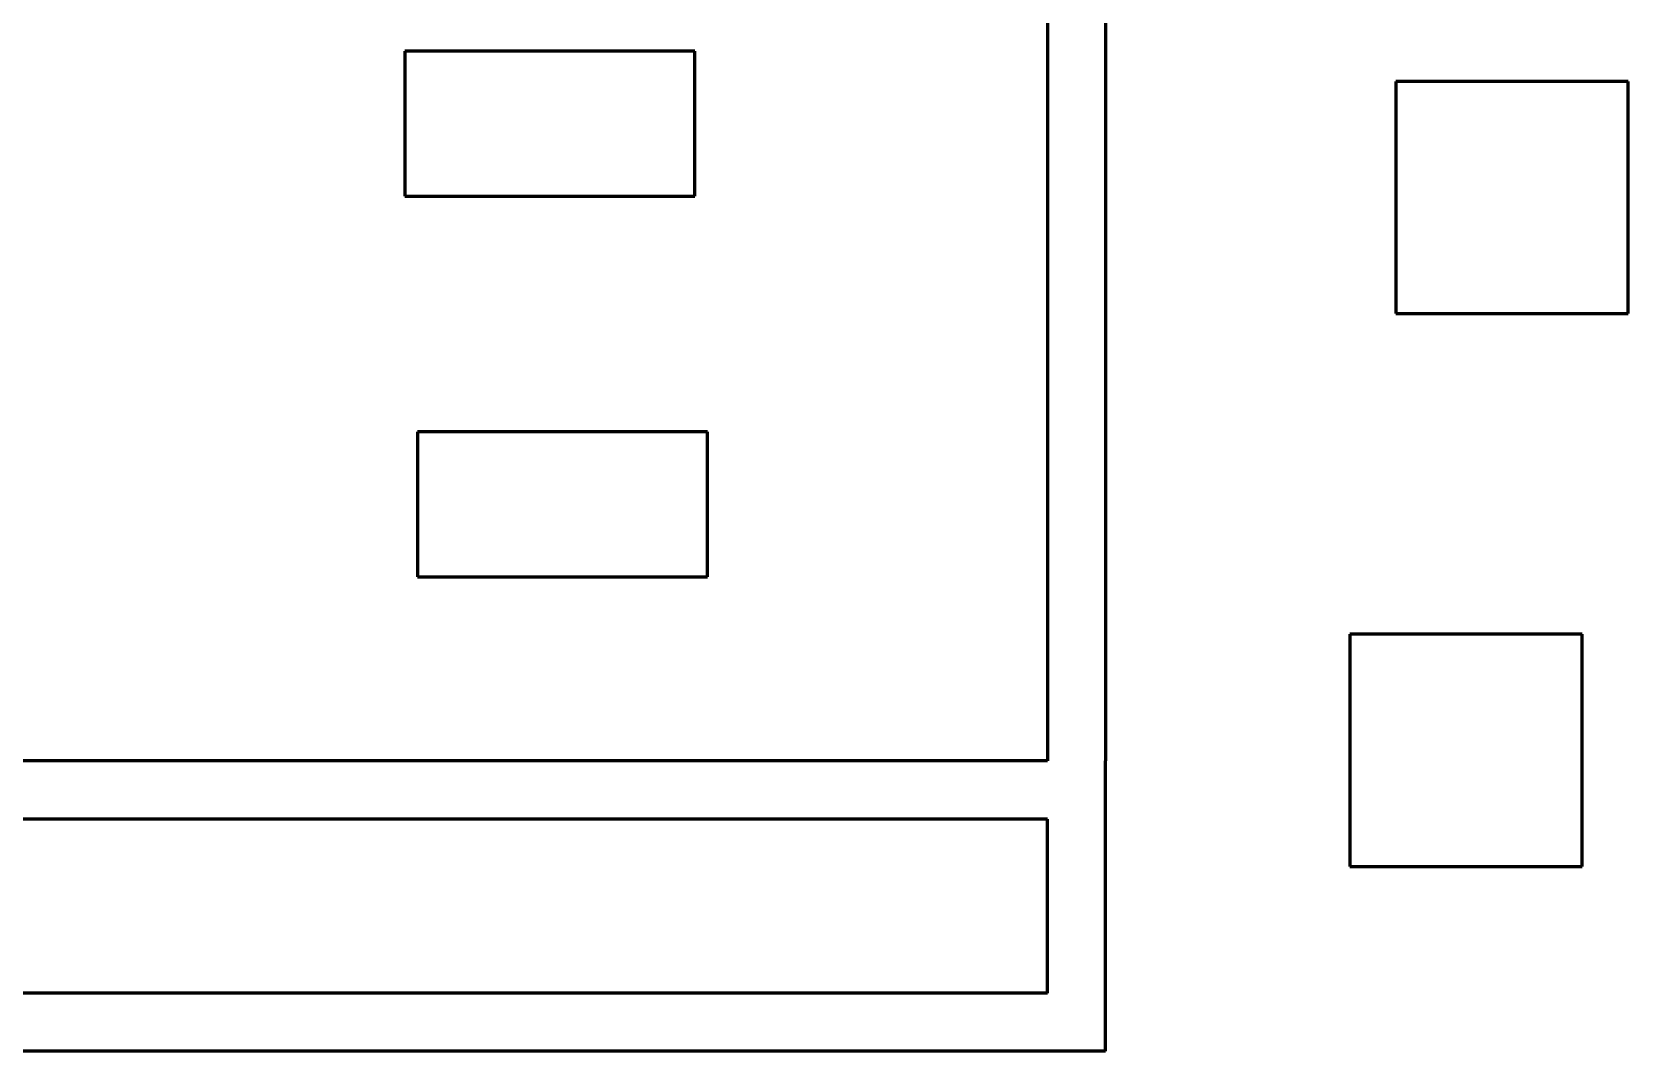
# Model space of a CAD drawing. Extents: x 0 to 297, y 0 to 292.
# Drawn here: x 117.35 to 131.1, y 99.61 to 108.39 of the extents above; entities that cross this region are included whole.
import ezdxf

# ---------------------------------------------------------------- set-up
doc = ezdxf.new("R2010")
doc.units = 0
doc.header["$MEASUREMENT"] = 0
doc.linetypes.add('K5LT_BASIC', pattern=[0])
doc.layers.add('Системный слой', color=7, linetype='Continuous')

# ---------------------------------------------------------------- blocks, each defined once
blk = doc.blocks.new('*U')
at = {"layer": 'Системный слой', "linetype": 'K5LT_BASIC', "lineweight": 60}
for p, q in [((123.062, 108.223), (120.562, 108.223)), ((120.562, 108.223), (120.562, 106.973)), ((123.062, 106.973), (123.062, 108.223)), ((131.104, 107.961), (129.104, 107.961)), ((129.104, 107.961), (129.104, 105.961)), ((131.104, 105.961), (131.104, 107.961)), ((120.562, 106.973), (123.062, 106.973)), ((129.104, 105.961), (131.104, 105.961)), ((123.172, 104.942), (120.672, 104.942)), ((120.672, 104.942), (120.672, 103.692)), ((123.172, 103.692), (123.172, 104.942)), ((120.672, 103.692), (123.172, 103.692)), ((130.708, 103.198), (128.708, 103.198)), ((128.708, 103.198), (128.708, 101.198)), ((130.708, 101.198), (130.708, 103.198)), ((128.708, 101.198), (130.708, 101.198))]:
    blk.add_line(p, q, dxfattribs=at)

msp = doc.modelspace()

# ---------------------------------------------------------------- linework, layer by layer
at = {"layer": 'Системный слой', "linetype": 'K5LT_BASIC', "lineweight": 60}
for p, q in [((126.1, 113.606), (126.1, 108.165)), ((126.1, 113.606), (126.1, 102.106)), ((126.6, 113.606), (126.6, 102.106)), ((126.1, 107.666), (126.1, 102.106)), ((126.1, 102.106), (94.6, 102.106)), ((126.1, 102.106), (110.6, 102.106)), ((126.6, 99.606), (126.6, 102.106)), ((117.43, 101.606), (110.1, 101.606)), ((126.1, 101.606), (117.43, 101.606)), ((126.1, 100.106), (126.1, 101.606)), ((126.1, 100.106), (110.1, 100.106)), ((126.6, 99.606), (110.6, 99.606))]:
    msp.add_line(p, q, dxfattribs=at)

# ---------------------------------------------------------------- block references
at = {"layer": 'Системный слой'}
msp.add_blockref('*U', (0, 0), dxfattribs=at)
msp.add_blockref('*U', (0, 0), dxfattribs=at)
msp.add_blockref('*U', (0, 0), dxfattribs=at)
msp.add_blockref('*U', (0, 0), dxfattribs=at)
msp.add_blockref('*U', (0, 0), dxfattribs=at)
msp.add_blockref('*U', (0, 0), dxfattribs=at)
msp.add_blockref('*U', (0, 0), dxfattribs=at)
msp.add_blockref('*U', (0, 0), dxfattribs=at)
msp.add_blockref('*U', (0, 0), dxfattribs=at)
msp.add_blockref('*U', (0, 0), dxfattribs=at)
msp.add_blockref('*U', (0, 0), dxfattribs=at)
msp.add_blockref('*U', (0, 0), dxfattribs=at)
msp.add_blockref('*U', (0, 0), dxfattribs=at)
msp.add_blockref('*U', (0, 0), dxfattribs=at)
msp.add_blockref('*U', (0, 0), dxfattribs=at)
msp.add_blockref('*U', (0, 0), dxfattribs=at)
msp.add_blockref('*U', (0, 0), dxfattribs=at)
msp.add_blockref('*U', (0, 0), dxfattribs=at)
msp.add_blockref('*U', (0, 0), dxfattribs=at)
msp.add_blockref('*U', (0, 0), dxfattribs=at)
msp.add_blockref('*U', (0, 0), dxfattribs=at)
msp.add_blockref('*U', (0, 0), dxfattribs=at)
msp.add_blockref('*U', (0, 0), dxfattribs=at)
msp.add_blockref('*U', (0, 0), dxfattribs=at)
msp.add_blockref('*U', (0, 0), dxfattribs=at)
msp.add_blockref('*U', (0, 0), dxfattribs=at)
msp.add_blockref('*U', (0, 0), dxfattribs=at)
msp.add_blockref('*U', (0, 0), dxfattribs=at)
msp.add_blockref('*U', (0, 0), dxfattribs=at)
msp.add_blockref('*U', (0, 0), dxfattribs=at)
msp.add_blockref('*U', (0, 0), dxfattribs=at)
msp.add_blockref('*U', (0, 0), dxfattribs=at)
msp.add_blockref('*U', (0, 0), dxfattribs=at)
msp.add_blockref('*U', (0, 0), dxfattribs=at)
msp.add_blockref('*U', (0, 0), dxfattribs=at)
msp.add_blockref('*U', (0, 0), dxfattribs=at)
msp.add_blockref('*U', (0, 0), dxfattribs=at)
msp.add_blockref('*U', (0, 0), dxfattribs=at)
msp.add_blockref('*U', (0, 0), dxfattribs=at)
msp.add_blockref('*U', (0, 0), dxfattribs=at)
msp.add_blockref('*U', (0, 0), dxfattribs=at)
msp.add_blockref('*U', (0, 0), dxfattribs=at)
msp.add_blockref('*U', (0, 0), dxfattribs=at)
msp.add_blockref('*U', (0, 0), dxfattribs=at)
msp.add_blockref('*U', (0, 0), dxfattribs=at)
msp.add_blockref('*U', (0, 0), dxfattribs=at)
msp.add_blockref('*U', (0, 0), dxfattribs=at)
msp.add_blockref('*U', (0, 0), dxfattribs=at)
msp.add_blockref('*U', (0, 0), dxfattribs=at)
msp.add_blockref('*U', (0, 0), dxfattribs=at)
msp.add_blockref('*U', (0, 0), dxfattribs=at)
msp.add_blockref('*U', (0, 0), dxfattribs=at)
msp.add_blockref('*U', (0, 0), dxfattribs=at)
msp.add_blockref('*U', (0, 0), dxfattribs=at)
msp.add_blockref('*U', (0, 0), dxfattribs=at)
msp.add_blockref('*U', (0, 0), dxfattribs=at)
msp.add_blockref('*U', (0, 0), dxfattribs=at)
msp.add_blockref('*U', (0, 0), dxfattribs=at)
msp.add_blockref('*U', (0, 0), dxfattribs=at)
msp.add_blockref('*U', (0, 0), dxfattribs=at)
msp.add_blockref('*U', (0, 0), dxfattribs=at)
msp.add_blockref('*U', (0, 0), dxfattribs=at)
msp.add_blockref('*U', (0, 0), dxfattribs=at)
msp.add_blockref('*U', (0, 0), dxfattribs=at)
msp.add_blockref('*U', (0, 0), dxfattribs=at)
msp.add_blockref('*U', (0, 0), dxfattribs=at)
msp.add_blockref('*U', (0, 0), dxfattribs=at)
msp.add_blockref('*U', (0, 0), dxfattribs=at)
msp.add_blockref('*U', (0, 0), dxfattribs=at)
msp.add_blockref('*U', (0, 0), dxfattribs=at)
msp.add_blockref('*U', (0, 0), dxfattribs=at)
msp.add_blockref('*U', (0, 0), dxfattribs=at)
msp.add_blockref('*U', (0, 0), dxfattribs=at)
msp.add_blockref('*U', (0, 0), dxfattribs=at)
msp.add_blockref('*U', (0, 0), dxfattribs=at)
msp.add_blockref('*U', (0, 0), dxfattribs=at)
msp.add_blockref('*U', (0, 0), dxfattribs=at)
msp.add_blockref('*U', (0, 0), dxfattribs=at)
msp.add_blockref('*U', (0, 0), dxfattribs=at)
msp.add_blockref('*U', (0, 0), dxfattribs=at)
msp.add_blockref('*U', (0, 0), dxfattribs=at)
msp.add_blockref('*U', (0, 0), dxfattribs=at)
msp.add_blockref('*U', (0, 0), dxfattribs=at)
msp.add_blockref('*U', (0, 0), dxfattribs=at)
msp.add_blockref('*U', (0, 0), dxfattribs=at)
msp.add_blockref('*U', (0, 0), dxfattribs=at)
msp.add_blockref('*U', (0, 0), dxfattribs=at)
msp.add_blockref('*U', (0, 0), dxfattribs=at)
msp.add_blockref('*U', (0, 0), dxfattribs=at)
msp.add_blockref('*U', (0, 0), dxfattribs=at)
msp.add_blockref('*U', (0, 0), dxfattribs=at)
msp.add_blockref('*U', (0, 0), dxfattribs=at)
msp.add_blockref('*U', (0, 0), dxfattribs=at)
msp.add_blockref('*U', (0, 0), dxfattribs=at)
msp.add_blockref('*U', (0, 0), dxfattribs=at)
msp.add_blockref('*U', (0, 0), dxfattribs=at)
msp.add_blockref('*U', (0, 0), dxfattribs=at)
msp.add_blockref('*U', (0, 0), dxfattribs=at)
msp.add_blockref('*U', (0, 0), dxfattribs=at)
msp.add_blockref('*U', (0, 0), dxfattribs=at)
msp.add_blockref('*U', (0, 0), dxfattribs=at)
msp.add_blockref('*U', (0, 0), dxfattribs=at)
msp.add_blockref('*U', (0, 0), dxfattribs=at)
msp.add_blockref('*U', (0, 0), dxfattribs=at)
msp.add_blockref('*U', (0, 0), dxfattribs=at)
msp.add_blockref('*U', (0, 0), dxfattribs=at)
msp.add_blockref('*U', (0, 0), dxfattribs=at)
msp.add_blockref('*U', (0, 0), dxfattribs=at)
msp.add_blockref('*U', (0, 0), dxfattribs=at)
msp.add_blockref('*U', (0, 0), dxfattribs=at)
msp.add_blockref('*U', (0, 0), dxfattribs=at)
msp.add_blockref('*U', (0, 0), dxfattribs=at)
msp.add_blockref('*U', (0, 0), dxfattribs=at)
msp.add_blockref('*U', (0, 0), dxfattribs=at)
msp.add_blockref('*U', (0, 0), dxfattribs=at)
msp.add_blockref('*U', (0, 0), dxfattribs=at)
msp.add_blockref('*U', (0, 0), dxfattribs=at)
msp.add_blockref('*U', (0, 0), dxfattribs=at)
msp.add_blockref('*U', (0, 0), dxfattribs=at)
msp.add_blockref('*U', (0, 0), dxfattribs=at)
msp.add_blockref('*U', (0, 0), dxfattribs=at)
msp.add_blockref('*U', (0, 0), dxfattribs=at)
msp.add_blockref('*U', (0, 0), dxfattribs=at)
msp.add_blockref('*U', (0, 0), dxfattribs=at)
msp.add_blockref('*U', (0, 0), dxfattribs=at)
msp.add_blockref('*U', (0, 0), dxfattribs=at)
msp.add_blockref('*U', (0, 0), dxfattribs=at)
msp.add_blockref('*U', (0, 0), dxfattribs=at)
msp.add_blockref('*U', (0, 0), dxfattribs=at)
msp.add_blockref('*U', (0, 0), dxfattribs=at)
msp.add_blockref('*U', (0, 0), dxfattribs=at)
msp.add_blockref('*U', (0, 0), dxfattribs=at)
msp.add_blockref('*U', (0, 0), dxfattribs=at)
msp.add_blockref('*U', (0, 0), dxfattribs=at)
msp.add_blockref('*U', (0, 0), dxfattribs=at)
msp.add_blockref('*U', (0, 0), dxfattribs=at)
msp.add_blockref('*U', (0, 0), dxfattribs=at)
msp.add_blockref('*U', (0, 0), dxfattribs=at)
msp.add_blockref('*U', (0, 0), dxfattribs=at)
msp.add_blockref('*U', (0, 0), dxfattribs=at)
msp.add_blockref('*U', (0, 0), dxfattribs=at)
msp.add_blockref('*U', (0, 0), dxfattribs=at)
msp.add_blockref('*U', (0, 0), dxfattribs=at)
msp.add_blockref('*U', (0, 0), dxfattribs=at)
msp.add_blockref('*U', (0, 0), dxfattribs=at)
msp.add_blockref('*U', (0, 0), dxfattribs=at)
msp.add_blockref('*U', (0, 0), dxfattribs=at)
msp.add_blockref('*U', (0, 0), dxfattribs=at)
msp.add_blockref('*U', (0, 0), dxfattribs=at)
msp.add_blockref('*U', (0, 0), dxfattribs=at)
msp.add_blockref('*U', (0, 0), dxfattribs=at)
msp.add_blockref('*U', (0, 0), dxfattribs=at)
msp.add_blockref('*U', (0, 0), dxfattribs=at)
msp.add_blockref('*U', (0, 0), dxfattribs=at)
msp.add_blockref('*U', (0, 0), dxfattribs=at)
msp.add_blockref('*U', (0, 0), dxfattribs=at)
msp.add_blockref('*U', (0, 0), dxfattribs=at)
msp.add_blockref('*U', (0, 0), dxfattribs=at)
msp.add_blockref('*U', (0, 0), dxfattribs=at)
msp.add_blockref('*U', (0, 0), dxfattribs=at)
msp.add_blockref('*U', (0, 0), dxfattribs=at)
msp.add_blockref('*U', (0, 0), dxfattribs=at)
msp.add_blockref('*U', (0, 0), dxfattribs=at)
msp.add_blockref('*U', (0, 0), dxfattribs=at)
msp.add_blockref('*U', (0, 0), dxfattribs=at)
msp.add_blockref('*U', (0, 0), dxfattribs=at)
msp.add_blockref('*U', (0, 0), dxfattribs=at)
msp.add_blockref('*U', (0, 0), dxfattribs=at)
msp.add_blockref('*U', (0, 0), dxfattribs=at)
msp.add_blockref('*U', (0, 0), dxfattribs=at)
msp.add_blockref('*U', (0, 0), dxfattribs=at)
msp.add_blockref('*U', (0, 0), dxfattribs=at)
msp.add_blockref('*U', (0, 0), dxfattribs=at)
msp.add_blockref('*U', (0, 0), dxfattribs=at)
msp.add_blockref('*U', (0, 0), dxfattribs=at)
msp.add_blockref('*U', (0, 0), dxfattribs=at)
msp.add_blockref('*U', (0, 0), dxfattribs=at)
msp.add_blockref('*U', (0, 0), dxfattribs=at)
msp.add_blockref('*U', (0, 0), dxfattribs=at)
msp.add_blockref('*U', (0, 0), dxfattribs=at)
msp.add_blockref('*U', (0, 0), dxfattribs=at)
msp.add_blockref('*U', (0, 0), dxfattribs=at)
msp.add_blockref('*U', (0, 0), dxfattribs=at)
msp.add_blockref('*U', (0, 0), dxfattribs=at)
msp.add_blockref('*U', (0, 0), dxfattribs=at)
msp.add_blockref('*U', (0, 0), dxfattribs=at)
msp.add_blockref('*U', (0, 0), dxfattribs=at)
msp.add_blockref('*U', (0, 0), dxfattribs=at)
msp.add_blockref('*U', (0, 0), dxfattribs=at)
msp.add_blockref('*U', (0, 0), dxfattribs=at)
msp.add_blockref('*U', (0, 0), dxfattribs=at)
msp.add_blockref('*U', (0, 0), dxfattribs=at)
msp.add_blockref('*U', (0, 0), dxfattribs=at)
msp.add_blockref('*U', (0, 0), dxfattribs=at)
msp.add_blockref('*U', (0, 0), dxfattribs=at)
msp.add_blockref('*U', (0, 0), dxfattribs=at)
msp.add_blockref('*U', (0, 0), dxfattribs=at)
msp.add_blockref('*U', (0, 0), dxfattribs=at)
msp.add_blockref('*U', (0, 0), dxfattribs=at)
msp.add_blockref('*U', (0, 0), dxfattribs=at)
msp.add_blockref('*U', (0, 0), dxfattribs=at)
msp.add_blockref('*U', (0, 0), dxfattribs=at)
msp.add_blockref('*U', (0, 0), dxfattribs=at)
msp.add_blockref('*U', (0, 0), dxfattribs=at)
msp.add_blockref('*U', (0, 0), dxfattribs=at)
msp.add_blockref('*U', (0, 0), dxfattribs=at)
msp.add_blockref('*U', (0, 0), dxfattribs=at)
msp.add_blockref('*U', (0, 0), dxfattribs=at)
msp.add_blockref('*U', (0, 0), dxfattribs=at)
msp.add_blockref('*U', (0, 0), dxfattribs=at)
msp.add_blockref('*U', (0, 0), dxfattribs=at)
msp.add_blockref('*U', (0, 0), dxfattribs=at)
msp.add_blockref('*U', (0, 0), dxfattribs=at)
msp.add_blockref('*U', (0, 0), dxfattribs=at)
msp.add_blockref('*U', (0, 0), dxfattribs=at)
msp.add_blockref('*U', (0, 0), dxfattribs=at)
msp.add_blockref('*U', (0, 0), dxfattribs=at)
msp.add_blockref('*U', (0, 0), dxfattribs=at)
msp.add_blockref('*U', (0, 0), dxfattribs=at)
msp.add_blockref('*U', (0, 0), dxfattribs=at)
msp.add_blockref('*U', (0, 0), dxfattribs=at)
msp.add_blockref('*U', (0, 0), dxfattribs=at)
msp.add_blockref('*U', (0, 0), dxfattribs=at)
msp.add_blockref('*U', (0, 0), dxfattribs=at)
msp.add_blockref('*U', (0, 0), dxfattribs=at)
msp.add_blockref('*U', (0, 0), dxfattribs=at)
msp.add_blockref('*U', (0, 0), dxfattribs=at)
msp.add_blockref('*U', (0, 0), dxfattribs=at)
msp.add_blockref('*U', (0, 0), dxfattribs=at)
msp.add_blockref('*U', (0, 0), dxfattribs=at)
msp.add_blockref('*U', (0, 0), dxfattribs=at)
msp.add_blockref('*U', (0, 0), dxfattribs=at)
msp.add_blockref('*U', (0, 0), dxfattribs=at)
msp.add_blockref('*U', (0, 0), dxfattribs=at)
msp.add_blockref('*U', (0, 0), dxfattribs=at)
msp.add_blockref('*U', (0, 0), dxfattribs=at)
msp.add_blockref('*U', (0, 0), dxfattribs=at)
msp.add_blockref('*U', (0, 0), dxfattribs=at)
msp.add_blockref('*U', (0, 0), dxfattribs=at)
msp.add_blockref('*U', (0, 0), dxfattribs=at)
msp.add_blockref('*U', (0, 0), dxfattribs=at)
msp.add_blockref('*U', (0, 0), dxfattribs=at)
msp.add_blockref('*U', (0, 0), dxfattribs=at)
msp.add_blockref('*U', (0, 0), dxfattribs=at)
msp.add_blockref('*U', (0, 0), dxfattribs=at)
msp.add_blockref('*U', (0, 0), dxfattribs=at)
msp.add_blockref('*U', (0, 0), dxfattribs=at)
msp.add_blockref('*U', (0, 0), dxfattribs=at)
msp.add_blockref('*U', (0, 0), dxfattribs=at)
msp.add_blockref('*U', (0, 0), dxfattribs=at)
msp.add_blockref('*U', (0, 0), dxfattribs=at)
msp.add_blockref('*U', (0, 0), dxfattribs=at)
msp.add_blockref('*U', (0, 0), dxfattribs=at)
msp.add_blockref('*U', (0, 0), dxfattribs=at)
msp.add_blockref('*U', (0, 0), dxfattribs=at)
msp.add_blockref('*U', (0, 0), dxfattribs=at)
msp.add_blockref('*U', (0, 0), dxfattribs=at)
msp.add_blockref('*U', (0, 0), dxfattribs=at)
msp.add_blockref('*U', (0, 0), dxfattribs=at)
msp.add_blockref('*U', (0, 0), dxfattribs=at)
msp.add_blockref('*U', (0, 0), dxfattribs=at)
msp.add_blockref('*U', (0, 0), dxfattribs=at)
msp.add_blockref('*U', (0, 0), dxfattribs=at)
msp.add_blockref('*U', (0, 0), dxfattribs=at)
msp.add_blockref('*U', (0, 0), dxfattribs=at)
msp.add_blockref('*U', (0, 0), dxfattribs=at)
msp.add_blockref('*U', (0, 0), dxfattribs=at)
msp.add_blockref('*U', (0, 0), dxfattribs=at)
msp.add_blockref('*U', (0, 0), dxfattribs=at)
msp.add_blockref('*U', (0, 0), dxfattribs=at)
msp.add_blockref('*U', (0, 0), dxfattribs=at)
msp.add_blockref('*U', (0, 0), dxfattribs=at)
msp.add_blockref('*U', (0, 0), dxfattribs=at)
msp.add_blockref('*U', (0, 0), dxfattribs=at)
msp.add_blockref('*U', (0, 0), dxfattribs=at)
msp.add_blockref('*U', (0, 0), dxfattribs=at)
msp.add_blockref('*U', (0, 0), dxfattribs=at)
msp.add_blockref('*U', (0, 0), dxfattribs=at)
msp.add_blockref('*U', (0, 0), dxfattribs=at)
msp.add_blockref('*U', (0, 0), dxfattribs=at)
msp.add_blockref('*U', (0, 0), dxfattribs=at)
msp.add_blockref('*U', (0, 0), dxfattribs=at)
msp.add_blockref('*U', (0, 0), dxfattribs=at)
msp.add_blockref('*U', (0, 0), dxfattribs=at)
msp.add_blockref('*U', (0, 0), dxfattribs=at)
msp.add_blockref('*U', (0, 0), dxfattribs=at)
msp.add_blockref('*U', (0, 0), dxfattribs=at)
msp.add_blockref('*U', (0, 0), dxfattribs=at)
msp.add_blockref('*U', (0, 0), dxfattribs=at)
msp.add_blockref('*U', (0, 0), dxfattribs=at)
msp.add_blockref('*U', (0, 0), dxfattribs=at)
msp.add_blockref('*U', (0, 0), dxfattribs=at)
msp.add_blockref('*U', (0, 0), dxfattribs=at)
msp.add_blockref('*U', (0, 0), dxfattribs=at)
msp.add_blockref('*U', (0, 0), dxfattribs=at)
msp.add_blockref('*U', (0, 0), dxfattribs=at)
msp.add_blockref('*U', (0, 0), dxfattribs=at)
msp.add_blockref('*U', (0, 0), dxfattribs=at)
msp.add_blockref('*U', (0, 0), dxfattribs=at)
msp.add_blockref('*U', (0, 0), dxfattribs=at)
msp.add_blockref('*U', (0, 0), dxfattribs=at)
msp.add_blockref('*U', (0, 0), dxfattribs=at)
msp.add_blockref('*U', (0, 0), dxfattribs=at)
msp.add_blockref('*U', (0, 0), dxfattribs=at)
msp.add_blockref('*U', (0, 0), dxfattribs=at)

doc.saveas('drawing.dxf')
